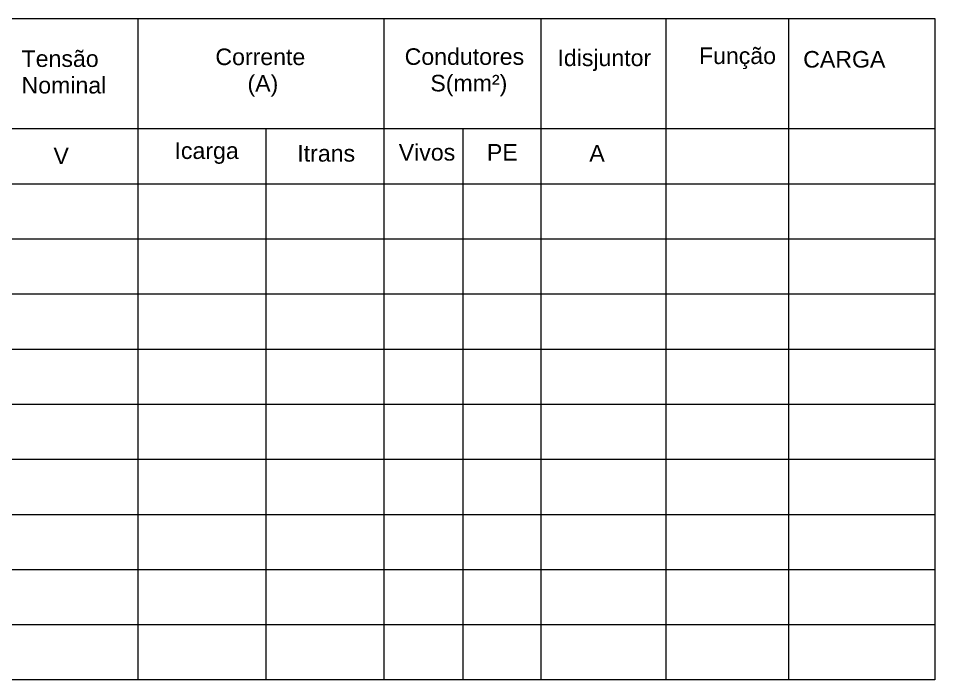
# Model space of a CAD drawing. Header units: inches. Extents: x 179598 to 179981, y 9195975 to 9196075.
# Drawn here: x 179722.87 to 179731.18, y 9196038.8 to 9196044.8 of the extents above; entities that cross this region are included whole.
import ezdxf

# ---------------------------------------------------------------- set-up
doc = ezdxf.new("R2010")
doc.units = ezdxf.units.IN
doc.header["$LTSCALE"] = 0.05
doc.header["$MEASUREMENT"] = 0
doc.linetypes.add('CONTINU', pattern=[0])
doc.layers.add('Cargas', color=150, linetype='Continuous', lineweight=30)
doc.styles.add('Cota', font='arial.ttf')

msp = doc.modelspace()

# ---------------------------------------------------------------- linework, layer by layer
at = {"layer": 'Cargas', "linetype": 'CONTINU', "lineweight": 20}
for p, q in [((179723.9515, 9196044.7962), (179723.9515, 9196038.7962)), ((179723.9515, 9196044.7962), (179723.9515, 9196038.7962)), ((179726.1832, 9196044.7962), (179726.1832, 9196038.7962)), ((179727.6082, 9196044.7973), (179727.6082, 9196038.7973)), ((179728.7388, 9196044.7962), (179728.7388, 9196038.7962)), ((179729.8517, 9196044.7962), (179729.8517, 9196038.7962)), ((179715.9221, 9196043.7962), (179731.178, 9196043.7962)), ((179725.1127, 9196043.7962), (179725.1127, 9196038.7962)), ((179726.9006, 9196043.7962), (179726.9006, 9196038.7962)), ((179714.8209, 9196043.2962), (179731.178, 9196043.2962)), ((179714.8209, 9196042.7962), (179731.178, 9196042.7962)), ((179714.8209, 9196042.2962), (179731.178, 9196042.2962)), ((179714.8209, 9196041.7962), (179731.178, 9196041.7962)), ((179714.8209, 9196041.2962), (179731.178, 9196041.2962)), ((179714.8209, 9196040.7962), (179731.178, 9196040.7962)), ((179714.8209, 9196040.2962), (179731.178, 9196040.2962)), ((179714.8209, 9196039.7962), (179731.178, 9196039.7962)), ((179714.8209, 9196039.2962), (179731.178, 9196039.2962))]:
    msp.add_line(p, q, dxfattribs=at)
msp.add_lwpolyline([(179714.8209, 9196044.7962), (179731.178, 9196044.7962), (179731.178, 9196038.7962), (179714.8209, 9196038.7962)], close=True, dxfattribs=at)

# ---------------------------------------------------------------- texts
at = {"layer": 'Cargas', "linetype": 'CONTINU', "lineweight": 20, "style": 'Cota'}
for s, p in [('Tensão', (179722.8984, 9196044.3561)), ('Corrente', (179724.6559, 9196044.3729)), ('Condutores', (179726.3721, 9196044.3751)), ('Idisjuntor', (179727.7575, 9196044.3639)), ('Função', (179729.0406, 9196044.3826)), ('CARGA', (179729.9859, 9196044.3505)), ('Nominal', (179722.8984, 9196044.1151)), ('     (A)', (179724.6559, 9196044.1319)), ('    S(mm²)', (179726.3721, 9196044.1342)), ('Icarga', (179724.285, 9196043.5211)), ('Vivos', (179726.3182, 9196043.5063)), ('PE', (179727.118, 9196043.5063)), ('V', (179723.1879, 9196043.474)), ('Itrans', (179725.3987, 9196043.4969)), ('A', (179728.0465, 9196043.4978))]:
    msp.add_text(s, height=0.15, dxfattribs=at).set_placement(p)

doc.saveas('drawing.dxf')
